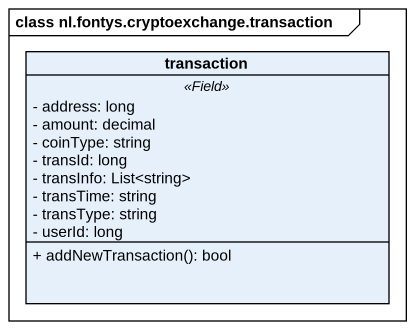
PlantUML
@startuml
mainframe class nl.fontys.cryptoexchange.transaction
hide circle
hide empty members
skinparam classAttributeIconSize 0
class transaction {
  .. <<Field>> ..
  - address: long
  - amount: decimal
  - coinType: string
  - transId: long
  - transInfo: List<string>
  - transTime: string
  - transType: string
  - userId: long
  --
  + addNewTransaction(): bool
}
@enduml
